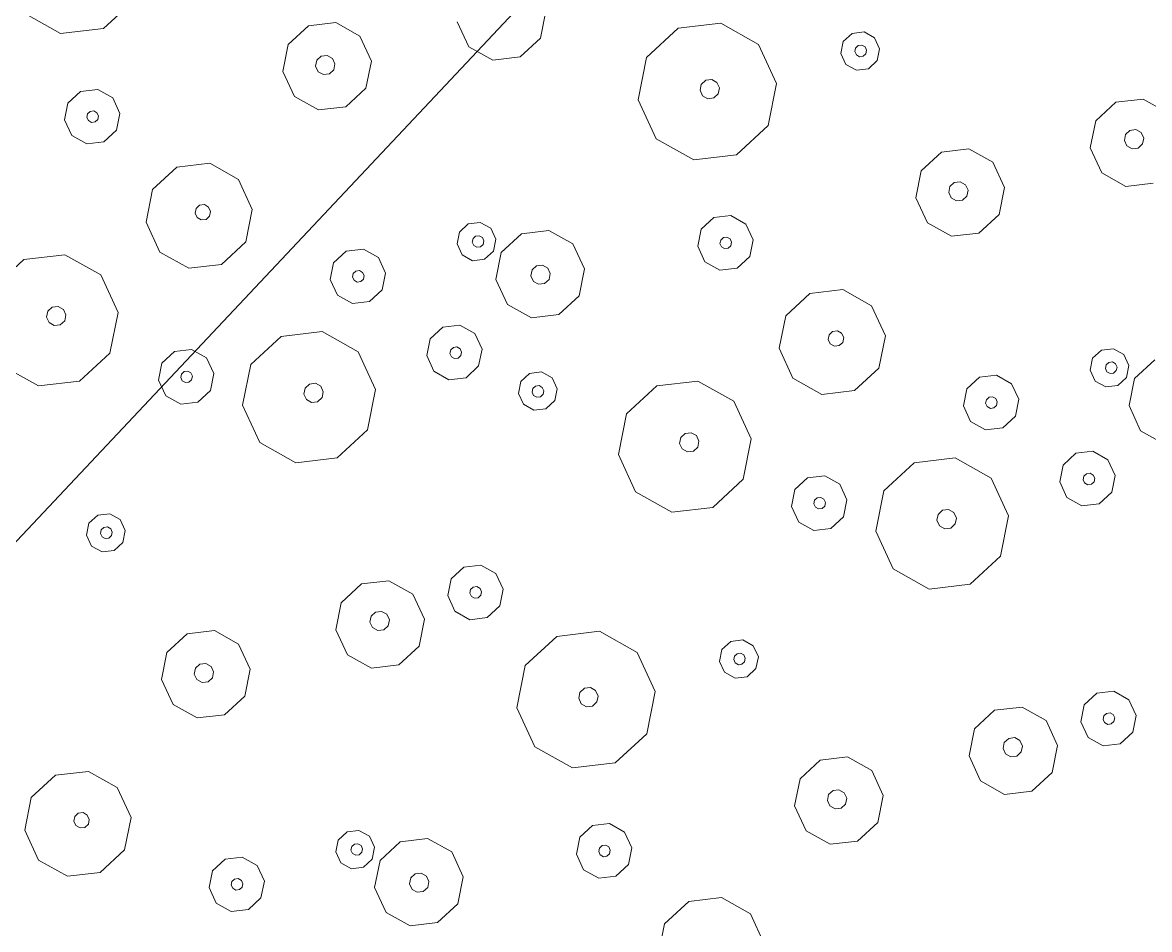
# Model space of a CAD drawing. Header units: metres. Extents: x -2858 to 512, y -1995 to 1252.
# Drawn here: x -456.887 to -453.651, y -180.301 to -177.696 of the extents above; entities that cross this region are included whole.
import ezdxf

# ---------------------------------------------------------------- set-up
doc = ezdxf.new("R2010")
doc.units = ezdxf.units.M
doc.layers.add('Calque commun', color=7, linetype='Continuous')

# ---------------------------------------------------------------- blocks, each defined once
blk = doc.blocks.new('pattern')
at = {"layer": 'Calque commun', "color": 54, "linetype": 'Continuous', "lineweight": 9}
for p, q in [((84.0158, 108.5892), (84.0355, 108.6346)), ((84.0355, 108.6346), (84.0781, 108.6597)), ((84.0781, 108.6597), (84.1273, 108.655)), ((84.1273, 108.655), (84.1644, 108.6223)), ((84.1644, 108.6223), (84.1751, 108.574)), ((84.0266, 108.541), (84.0158, 108.5892)), ((84.078, 108.5841), (84.0822, 108.5936)), ((84.0803, 108.574), (84.078, 108.5841)), ((84.0881, 108.5671), (84.0803, 108.574)), ((84.0822, 108.5936), (84.0911, 108.5989)), ((84.0911, 108.5989), (84.1015, 108.5979)), ((84.1074, 108.5714), (84.0984, 108.5661)), ((84.1015, 108.5979), (84.1092, 108.591)), ((84.1115, 108.5809), (84.1074, 108.5714)), ((84.1092, 108.591), (84.1115, 108.5809)), ((84.1751, 108.574), (84.1555, 108.5287)), ((84.0637, 108.5082), (84.0266, 108.541)), ((84.0984, 108.5661), (84.0881, 108.5671)), ((84.2506, 108.5242), (84.3187, 108.5644)), ((84.3187, 108.5644), (84.3974, 108.5569)), ((84.3974, 108.5569), (84.4567, 108.5046)), ((84.1129, 108.5035), (84.0637, 108.5082)), ((84.1555, 108.5287), (84.1129, 108.5035)), ((84.2191, 108.4516), (84.2506, 108.5242)), ((84.4567, 108.5046), (84.4739, 108.4274)), ((84.2363, 108.3744), (84.2191, 108.4516)), ((84.3121, 108.4343), (84.319, 108.4501)), ((84.319, 108.4501), (84.3339, 108.4589)), ((84.3339, 108.4589), (84.3511, 108.4573)), ((84.3511, 108.4573), (84.3641, 108.4459)), ((84.3641, 108.4459), (84.3678, 108.429)), ((84.3159, 108.4174), (84.3121, 108.4343)), ((84.3288, 108.4059), (84.3159, 108.4174)), ((84.361, 108.4131), (84.3461, 108.4043)), ((84.3678, 108.429), (84.361, 108.4131)), ((84.4739, 108.4274), (84.4425, 108.3548)), ((84.3461, 108.4043), (84.3288, 108.4059)), ((84.2956, 108.3221), (84.2363, 108.3744)), ((84.4425, 108.3548), (84.3744, 108.3146)), ((84.3744, 108.3146), (84.2956, 108.3221)), ((84.6911, 108.2467), (84.7593, 108.2869)), ((84.7593, 108.2869), (84.838, 108.2794)), ((84.838, 108.2794), (84.8973, 108.227)), ((84.6597, 108.1741), (84.6911, 108.2467)), ((85.199, 108.1892), (85.2368, 108.2763)), ((84.8973, 108.227), (84.9145, 108.1498)), ((84.767, 108.1741), (84.7819, 108.1829)), ((84.7819, 108.1829), (84.7991, 108.1813)), ((85.2197, 108.0965), (85.199, 108.1892)), ((83.4007, 108.1759), (83.418, 108.0987)), ((83.5623, 108.1299), (83.6049, 108.155)), ((83.6049, 108.155), (83.6541, 108.1503)), ((83.6541, 108.1503), (83.6912, 108.1176)), ((84.6769, 108.0969), (84.6597, 108.1741)), ((84.7601, 108.1582), (84.767, 108.1741)), ((84.7639, 108.1413), (84.7601, 108.1582)), ((84.7991, 108.1813), (84.8121, 108.1698)), ((84.8158, 108.1529), (84.809, 108.137)), ((84.8121, 108.1698), (84.8158, 108.1529)), ((84.9145, 108.1498), (84.8831, 108.0772)), ((83.5426, 108.0845), (83.5623, 108.1299)), ((83.6912, 108.1176), (83.7019, 108.0693)), ((84.7768, 108.1299), (84.7639, 108.1413)), ((84.7941, 108.1282), (84.7768, 108.1299)), ((84.809, 108.137), (84.7941, 108.1282)), ((83.418, 108.0987), (83.3865, 108.0261)), ((83.5534, 108.0363), (83.5426, 108.0845)), ((83.6035, 108.0823), (83.6077, 108.0918)), ((83.6077, 108.0918), (83.6166, 108.0971)), ((83.6166, 108.0971), (83.6269, 108.0961)), ((83.6269, 108.0961), (83.6347, 108.0893)), ((83.6347, 108.0893), (83.637, 108.0791)), ((84.7362, 108.0445), (84.6769, 108.0969)), ((85.2908, 108.0337), (85.2197, 108.0965)), ((83.6058, 108.0722), (83.6035, 108.0823)), ((83.6136, 108.0653), (83.6058, 108.0722)), ((83.6239, 108.0643), (83.6136, 108.0653)), ((83.6329, 108.0696), (83.6239, 108.0643)), ((83.637, 108.0791), (83.6329, 108.0696)), ((83.7019, 108.0693), (83.6822, 108.024)), ((84.8831, 108.0772), (84.8149, 108.037)), ((85.4671, 108.0729), (85.3853, 108.0247)), ((83.3865, 108.0261), (83.3184, 107.9859)), ((83.5904, 108.0035), (83.5534, 108.0363)), ((83.6822, 108.024), (83.6397, 107.9988)), ((83.8527, 107.9791), (83.9549, 108.0394)), ((83.9549, 108.0394), (84.073, 108.0282)), ((84.073, 108.0282), (84.1619, 107.9496)), ((84.8149, 108.037), (84.7362, 108.0445)), ((85.3853, 108.0247), (85.2908, 108.0337)), ((83.3184, 107.9859), (83.2396, 107.9934)), ((83.6397, 107.9988), (83.5904, 108.0035)), ((83.3009, 107.949), (83.3307, 107.9666)), ((83.3307, 107.9666), (83.3652, 107.9633)), ((83.3652, 107.9633), (83.3911, 107.9404)), ((83.8055, 107.8702), (83.8527, 107.9791)), ((83.2871, 107.9173), (83.3009, 107.949)), ((83.3228, 107.9169), (83.3269, 107.9264)), ((83.3269, 107.9264), (83.3359, 107.9317)), ((83.3359, 107.9317), (83.3462, 107.9307)), ((83.3462, 107.9307), (83.354, 107.9239)), ((83.354, 107.9239), (83.3562, 107.9137)), ((83.3911, 107.9404), (83.3986, 107.9067)), ((84.1619, 107.9496), (84.1878, 107.8338)), ((83.2947, 107.8835), (83.2871, 107.9173)), ((83.325, 107.9068), (83.3228, 107.9169)), ((83.3328, 107.8999), (83.325, 107.9068)), ((83.3432, 107.8989), (83.3328, 107.8999)), ((83.3521, 107.9042), (83.3432, 107.8989)), ((83.3562, 107.9137), (83.3521, 107.9042)), ((83.3986, 107.9067), (83.3849, 107.8749)), ((83.3206, 107.8606), (83.2947, 107.8835)), ((83.3551, 107.8573), (83.3206, 107.8606)), ((83.3849, 107.8749), (83.3551, 107.8573)), ((83.8313, 107.7544), (83.8055, 107.8702)), ((83.9508, 107.856), (83.9576, 107.8719)), ((83.9576, 107.8719), (83.9725, 107.8807)), ((83.9725, 107.8807), (83.9898, 107.879)), ((83.9898, 107.879), (84.0028, 107.8676)), ((84.0028, 107.8676), (84.0065, 107.8507)), ((83.9545, 107.8391), (83.9508, 107.856)), ((83.9675, 107.8277), (83.9545, 107.8391)), ((83.9847, 107.826), (83.9675, 107.8277)), ((83.9996, 107.8348), (83.9847, 107.826)), ((84.0065, 107.8507), (83.9996, 107.8348)), ((84.1878, 107.8338), (84.1405, 107.7249)), ((85.2847, 107.809), (85.3272, 107.8341)), ((85.3272, 107.8341), (85.3765, 107.8294)), ((85.3765, 107.8294), (85.4135, 107.7967)), ((83.5842, 107.778), (83.6268, 107.8032)), ((83.6268, 107.8032), (83.676, 107.7985)), ((83.676, 107.7985), (83.7131, 107.7658)), ((85.265, 107.7636), (85.2847, 107.809)), ((85.4135, 107.7967), (85.4243, 107.7484)), ((83.5646, 107.7327), (83.5842, 107.778)), ((83.7131, 107.7658), (83.7238, 107.7175)), ((85.2757, 107.7153), (85.265, 107.7636)), ((85.3272, 107.7585), (85.3313, 107.768)), ((85.3313, 107.768), (85.3403, 107.7733)), ((85.3403, 107.7733), (85.3506, 107.7723)), ((85.3506, 107.7723), (85.3584, 107.7654)), ((85.3584, 107.7654), (85.3606, 107.7553)), ((83.5753, 107.6844), (83.5646, 107.7327)), ((83.6268, 107.7275), (83.6309, 107.7371)), ((83.6309, 107.7371), (83.6398, 107.7423)), ((83.6398, 107.7423), (83.6502, 107.7414)), ((83.6502, 107.7414), (83.6579, 107.7345)), ((83.6579, 107.7345), (83.6602, 107.7244)), ((83.9202, 107.6758), (83.8313, 107.7544)), ((84.6339, 107.7141), (84.6637, 107.7317)), ((84.6637, 107.7317), (84.6982, 107.7284)), ((84.6982, 107.7284), (84.7241, 107.7055)), ((85.3294, 107.7484), (85.3272, 107.7585)), ((85.3372, 107.7415), (85.3294, 107.7484)), ((85.3476, 107.7405), (85.3372, 107.7415)), ((85.3565, 107.7458), (85.3476, 107.7405)), ((85.3606, 107.7553), (85.3565, 107.7458)), ((85.4243, 107.7484), (85.4046, 107.7031)), ((83.629, 107.7174), (83.6268, 107.7275)), ((83.6368, 107.7105), (83.629, 107.7174)), ((83.6471, 107.7096), (83.6368, 107.7105)), ((83.6561, 107.7148), (83.6471, 107.7096)), ((83.6602, 107.7244), (83.6561, 107.7148)), ((83.7238, 107.7175), (83.7042, 107.6721)), ((84.1405, 107.7249), (84.0384, 107.6646)), ((84.6201, 107.6824), (84.6339, 107.7141)), ((84.7241, 107.7055), (84.7316, 107.6718)), ((85.3128, 107.6826), (85.2757, 107.7153)), ((85.4046, 107.7031), (85.362, 107.6779)), ((83.6124, 107.6517), (83.5753, 107.6844)), ((83.7042, 107.6721), (83.6616, 107.647)), ((84.0384, 107.6646), (83.9202, 107.6758)), ((84.6277, 107.6486), (84.6201, 107.6824)), ((84.6579, 107.6795), (84.6621, 107.689)), ((84.6602, 107.6694), (84.6579, 107.6795)), ((84.668, 107.6625), (84.6602, 107.6694)), ((84.6621, 107.689), (84.671, 107.6943)), ((84.671, 107.6943), (84.6813, 107.6933)), ((84.6872, 107.6668), (84.6783, 107.6615)), ((84.6813, 107.6933), (84.6891, 107.6865)), ((84.6914, 107.6763), (84.6872, 107.6668)), ((84.6891, 107.6865), (84.6914, 107.6763)), ((84.7316, 107.6718), (84.7179, 107.64)), ((85.362, 107.6779), (85.3128, 107.6826)), ((82.8643, 107.6517), (82.9236, 107.5994)), ((83.6616, 107.647), (83.6124, 107.6517)), ((84.6536, 107.6257), (84.6277, 107.6486)), ((84.6783, 107.6615), (84.668, 107.6625)), ((84.7179, 107.64), (84.6881, 107.6224)), ((82.9236, 107.5994), (82.9408, 107.5222)), ((84.1089, 107.5577), (84.1285, 107.6031)), ((84.1285, 107.6031), (84.1711, 107.6282)), ((84.1711, 107.6282), (84.2203, 107.6235)), ((84.2203, 107.6235), (84.2574, 107.5908)), ((84.6881, 107.6224), (84.6536, 107.6257)), ((84.9056, 107.5598), (85.0121, 107.6226)), ((85.0121, 107.6226), (85.1351, 107.6109)), ((85.1351, 107.6109), (85.2278, 107.5291)), ((84.1752, 107.5621), (84.1841, 107.5674)), ((84.1841, 107.5674), (84.1945, 107.5664)), ((84.2574, 107.5908), (84.2682, 107.5425)), ((82.7031, 107.4692), (82.6859, 107.5464)), ((82.7789, 107.5291), (82.7858, 107.545)), ((82.7858, 107.545), (82.8007, 107.5537)), ((82.8007, 107.5537), (82.8179, 107.5521)), ((82.8179, 107.5521), (82.8309, 107.5407)), ((82.8309, 107.5407), (82.8347, 107.5238)), ((84.1196, 107.5094), (84.1089, 107.5577)), ((84.1711, 107.5526), (84.1752, 107.5621)), ((84.1733, 107.5424), (84.1711, 107.5526)), ((84.1811, 107.5356), (84.1733, 107.5424)), ((84.1914, 107.5346), (84.1811, 107.5356)), ((84.2004, 107.5399), (84.1914, 107.5346)), ((84.1945, 107.5664), (84.2023, 107.5595)), ((84.2045, 107.5494), (84.2004, 107.5399)), ((84.2023, 107.5595), (84.2045, 107.5494)), ((84.2682, 107.5425), (84.2485, 107.4972)), ((84.8565, 107.4464), (84.9056, 107.5598)), ((85.6702, 107.5043), (85.7384, 107.5446)), ((85.7384, 107.5446), (85.8171, 107.5371)), ((85.8171, 107.5371), (85.8764, 107.4847)), ((82.7827, 107.5122), (82.7789, 107.5291)), ((82.7957, 107.5007), (82.7827, 107.5122)), ((82.8278, 107.5079), (82.8129, 107.4991)), ((82.8347, 107.5238), (82.8278, 107.5079)), ((82.9408, 107.5222), (82.9093, 107.4496)), ((84.1567, 107.4767), (84.1196, 107.5094)), ((85.2278, 107.5291), (85.2546, 107.4084)), ((85.6388, 107.4318), (85.6702, 107.5043)), ((82.8129, 107.4991), (82.7957, 107.5007)), ((84.2059, 107.472), (84.1567, 107.4767)), ((84.2485, 107.4972), (84.2059, 107.472)), ((85.8764, 107.4847), (85.8936, 107.4075)), ((82.7624, 107.4169), (82.7031, 107.4692)), ((82.9093, 107.4496), (82.8412, 107.4094)), ((84.8833, 107.3257), (84.8565, 107.4464)), ((85.0177, 107.4306), (85.0246, 107.4465)), ((85.0246, 107.4465), (85.0395, 107.4553)), ((85.0395, 107.4553), (85.0567, 107.4537)), ((85.0567, 107.4537), (85.0696, 107.4422)), ((85.0696, 107.4422), (85.0734, 107.4253)), ((85.739, 107.4241), (85.7459, 107.44)), ((85.7459, 107.44), (85.7608, 107.4488)), ((85.7608, 107.4488), (85.778, 107.4471)), ((85.778, 107.4471), (85.791, 107.4357)), ((82.8412, 107.4094), (82.7624, 107.4169)), ((83.7036, 107.3711), (83.7853, 107.4193)), ((83.7853, 107.4193), (83.8799, 107.4103)), ((83.8799, 107.4103), (83.951, 107.3475)), ((85.0214, 107.4138), (85.0177, 107.4306)), ((85.0344, 107.4023), (85.0214, 107.4138)), ((85.0665, 107.4095), (85.0516, 107.4007)), ((85.0734, 107.4253), (85.0665, 107.4095)), ((85.2546, 107.4084), (85.2055, 107.295)), ((85.656, 107.3546), (85.6388, 107.4318)), ((85.7428, 107.4072), (85.739, 107.4241)), ((85.7557, 107.3957), (85.7428, 107.4072)), ((85.7948, 107.4188), (85.7879, 107.4029)), ((85.791, 107.4357), (85.7948, 107.4188)), ((85.8936, 107.4075), (85.8622, 107.3349)), ((83.158, 107.3415), (83.2261, 107.3817)), ((83.2261, 107.3817), (83.3048, 107.3742)), ((83.3048, 107.3742), (83.3642, 107.3218)), ((85.0516, 107.4007), (85.0344, 107.4023)), ((85.773, 107.3941), (85.7557, 107.3957)), ((85.7879, 107.4029), (85.773, 107.3941)), ((83.1265, 107.2689), (83.158, 107.3415)), ((83.6658, 107.284), (83.7036, 107.3711)), ((83.951, 107.3475), (83.9717, 107.2548)), ((84.1811, 107.2811), (84.2833, 107.3415)), ((84.2833, 107.3415), (84.4015, 107.3302)), ((85.7153, 107.3022), (85.656, 107.3546)), ((83.3642, 107.3218), (83.3813, 107.2446)), ((84.4015, 107.3302), (84.4904, 107.2517)), ((84.976, 107.2439), (84.8833, 107.3257)), ((85.8622, 107.3349), (85.794, 107.2947)), ((83.2338, 107.2689), (83.2487, 107.2777)), ((83.2487, 107.2777), (83.2659, 107.2761)), ((83.2659, 107.2761), (83.2789, 107.2646)), ((83.6865, 107.1913), (83.6658, 107.284)), ((83.7821, 107.2726), (83.7876, 107.2853)), ((83.7876, 107.2853), (83.7995, 107.2924)), ((83.7995, 107.2924), (83.8133, 107.291)), ((83.8133, 107.291), (83.8237, 107.2819)), ((83.8237, 107.2819), (83.8267, 107.2684)), ((84.1339, 107.1723), (84.1811, 107.2811)), ((85.2055, 107.295), (85.099, 107.2322)), ((85.794, 107.2947), (85.7153, 107.3022)), ((85.7766, 107.2579), (85.8064, 107.2755)), ((85.8064, 107.2755), (85.8408, 107.2722)), ((83.1437, 107.1917), (83.1265, 107.2689)), ((83.2269, 107.253), (83.2338, 107.2689)), ((83.2307, 107.2361), (83.2269, 107.253)), ((83.2827, 107.2477), (83.2758, 107.2318)), ((83.2789, 107.2646), (83.2827, 107.2477)), ((83.3813, 107.2446), (83.3499, 107.172)), ((83.7851, 107.2591), (83.7821, 107.2726)), ((83.7955, 107.2499), (83.7851, 107.2591)), ((83.8092, 107.2486), (83.7955, 107.2499)), ((83.8212, 107.2557), (83.8092, 107.2486)), ((83.8267, 107.2684), (83.8212, 107.2557)), ((83.9717, 107.2548), (83.9339, 107.1677)), ((84.4904, 107.2517), (84.5162, 107.1359)), ((85.099, 107.2322), (84.976, 107.2439)), ((85.7628, 107.2261), (85.7766, 107.2579)), ((85.8408, 107.2722), (85.8668, 107.2493)), ((85.8668, 107.2493), (85.8743, 107.2155)), ((83.2437, 107.2247), (83.2307, 107.2361)), ((83.2609, 107.223), (83.2437, 107.2247)), ((83.2758, 107.2318), (83.2609, 107.223)), ((85.7703, 107.1923), (85.7628, 107.2261)), ((85.7985, 107.2257), (85.8026, 107.2353)), ((85.8007, 107.2156), (85.7985, 107.2257)), ((85.8085, 107.2087), (85.8007, 107.2156)), ((85.8026, 107.2353), (85.8115, 107.2406)), ((85.8115, 107.2406), (85.8219, 107.2396)), ((85.8278, 107.213), (85.8188, 107.2078)), ((85.8219, 107.2396), (85.8297, 107.2327)), ((85.8319, 107.2226), (85.8278, 107.213)), ((85.8297, 107.2327), (85.8319, 107.2226)), ((85.8743, 107.2155), (85.8605, 107.1837)), ((83.203, 107.1393), (83.1437, 107.1917)), ((83.7576, 107.1285), (83.6865, 107.1913)), ((84.2861, 107.1739), (84.301, 107.1827)), ((84.301, 107.1827), (84.3182, 107.1811)), ((84.3182, 107.1811), (84.3312, 107.1696)), ((85.7963, 107.1694), (85.7703, 107.1923)), ((85.8188, 107.2078), (85.8085, 107.2087)), ((85.8605, 107.1837), (85.8307, 107.1662)), ((83.3499, 107.172), (83.2818, 107.1318)), ((83.9339, 107.1677), (83.8521, 107.1195)), ((84.1597, 107.0564), (84.1339, 107.1723)), ((84.2792, 107.1581), (84.2861, 107.1739)), ((84.283, 107.1412), (84.2792, 107.1581)), ((84.335, 107.1527), (84.3281, 107.1369)), ((84.3312, 107.1696), (84.335, 107.1527)), ((85.8307, 107.1662), (85.7963, 107.1694)), ((83.2818, 107.1318), (83.203, 107.1393)), ((83.8521, 107.1195), (83.7576, 107.1285)), ((84.296, 107.1297), (84.283, 107.1412)), ((84.3132, 107.1281), (84.296, 107.1297)), ((84.3281, 107.1369), (84.3132, 107.1281)), ((84.5162, 107.1359), (84.469, 107.027)), ((86.0402, 107.0415), (86.0599, 107.0869)), ((86.0599, 107.0869), (86.1025, 107.112)), ((86.1025, 107.112), (86.1517, 107.1073)), ((86.1517, 107.1073), (86.1888, 107.0746)), ((84.2487, 106.9779), (84.1597, 107.0564)), ((84.978, 107.0382), (85.0206, 107.0634)), ((85.0206, 107.0634), (85.0698, 107.0587)), ((85.0698, 107.0587), (85.1069, 107.0259)), ((86.1066, 107.0459), (86.1155, 107.0512)), ((86.1155, 107.0512), (86.1258, 107.0502)), ((86.1258, 107.0502), (86.1336, 107.0433)), ((86.1888, 107.0746), (86.1995, 107.0263)), ((84.469, 107.027), (84.3668, 106.9667)), ((84.9583, 106.9929), (84.978, 107.0382)), ((85.1069, 107.0259), (85.1176, 106.9777)), ((86.051, 106.9932), (86.0402, 107.0415)), ((86.1024, 107.0364), (86.1066, 107.0459)), ((86.1047, 107.0263), (86.1024, 107.0364)), ((86.1125, 107.0194), (86.1047, 107.0263)), ((86.1228, 107.0184), (86.1125, 107.0194)), ((86.1317, 107.0237), (86.1228, 107.0184)), ((86.1359, 107.0332), (86.1317, 107.0237)), ((86.1336, 107.0433), (86.1359, 107.0332)), ((86.1995, 107.0263), (86.1798, 106.981)), ((84.9691, 106.9446), (84.9583, 106.9929)), ((85.0205, 106.9877), (85.0247, 106.9973)), ((85.0228, 106.9776), (85.0205, 106.9877)), ((85.0247, 106.9973), (85.0336, 107.0025)), ((85.0336, 107.0025), (85.044, 107.0016)), ((85.044, 107.0016), (85.0517, 106.9947)), ((85.054, 106.9846), (85.0499, 106.975)), ((85.0517, 106.9947), (85.054, 106.9846)), ((86.0881, 106.9605), (86.051, 106.9932)), ((84.3668, 106.9667), (84.2487, 106.9779)), ((85.0306, 106.9707), (85.0228, 106.9776)), ((85.0409, 106.9697), (85.0306, 106.9707)), ((85.0499, 106.975), (85.0409, 106.9697)), ((85.1176, 106.9777), (85.098, 106.9323)), ((85.1931, 106.9279), (85.2612, 106.9681)), ((85.2612, 106.9681), (85.34, 106.9606)), ((85.34, 106.9606), (85.3992, 106.9082)), ((86.1373, 106.9558), (86.0881, 106.9605)), ((86.1798, 106.981), (86.1373, 106.9558)), ((83.7515, 106.9038), (83.7941, 106.9289)), ((83.7941, 106.9289), (83.8433, 106.9242)), ((83.8433, 106.9242), (83.8803, 106.8915)), ((85.0062, 106.9119), (84.9691, 106.9446)), ((85.098, 106.9323), (85.0554, 106.9072)), ((85.1616, 106.8553), (85.1931, 106.9279)), ((83.7318, 106.8584), (83.7515, 106.9038)), ((83.8803, 106.8915), (83.8911, 106.8432)), ((85.0554, 106.9072), (85.0062, 106.9119)), ((85.3992, 106.9082), (85.4165, 106.831)), ((83.7426, 106.8102), (83.7318, 106.8584)), ((83.794, 106.8533), (83.7981, 106.8628)), ((83.7981, 106.8628), (83.8071, 106.8681)), ((83.8071, 106.8681), (83.8174, 106.8671)), ((83.8174, 106.8671), (83.8252, 106.8602)), ((83.8252, 106.8602), (83.8275, 106.8501)), ((85.1788, 106.7781), (85.1616, 106.8553)), ((85.2615, 106.8538), (85.2764, 106.8626)), ((85.2764, 106.8626), (85.2936, 106.8609)), ((85.2936, 106.8609), (85.3066, 106.8495)), ((83.1007, 106.8089), (83.1305, 106.8265)), ((83.1305, 106.8265), (83.165, 106.8232)), ((83.165, 106.8232), (83.1909, 106.8003)), ((83.7963, 106.8432), (83.794, 106.8533)), ((83.8041, 106.8363), (83.7963, 106.8432)), ((83.8144, 106.8353), (83.8041, 106.8363)), ((83.8233, 106.8406), (83.8144, 106.8353)), ((83.8275, 106.8501), (83.8233, 106.8406)), ((83.8911, 106.8432), (83.8714, 106.7979)), ((85.2546, 106.8379), (85.2615, 106.8538)), ((85.2584, 106.821), (85.2546, 106.8379)), ((85.3103, 106.8326), (85.3035, 106.8167)), ((85.3066, 106.8495), (85.3103, 106.8326)), ((85.4165, 106.831), (85.385, 106.7584)), ((83.087, 106.7772), (83.1007, 106.8089)), ((83.1909, 106.8003), (83.1985, 106.7666)), ((83.7796, 106.7774), (83.7426, 106.8102)), ((83.8714, 106.7979), (83.8289, 106.7727)), ((85.2713, 106.8096), (85.2584, 106.821)), ((85.2886, 106.8079), (85.2713, 106.8096)), ((85.3035, 106.8167), (85.2886, 106.8079)), ((83.0945, 106.7434), (83.087, 106.7772)), ((83.1247, 106.7743), (83.1289, 106.7839)), ((83.127, 106.7642), (83.1247, 106.7743)), ((83.1348, 106.7573), (83.127, 106.7642)), ((83.1289, 106.7839), (83.1378, 106.7891)), ((83.1378, 106.7891), (83.1482, 106.7881)), ((83.1541, 106.7616), (83.1451, 106.7563)), ((83.1482, 106.7881), (83.1559, 106.7813)), ((83.1582, 106.7711), (83.1541, 106.7616)), ((83.1559, 106.7813), (83.1582, 106.7711)), ((83.1985, 106.7666), (83.1847, 106.7348)), ((83.8289, 106.7727), (83.7796, 106.7774)), ((84.432, 106.7384), (84.4458, 106.7702)), ((84.4458, 106.7702), (84.4756, 106.7878)), ((84.4756, 106.7878), (84.5101, 106.7845)), ((84.5101, 106.7845), (84.536, 106.7616)), ((84.536, 106.7616), (84.5435, 106.7278)), ((85.2381, 106.7257), (85.1788, 106.7781)), ((85.385, 106.7584), (85.3169, 106.7182)), ((83.1204, 106.7205), (83.0945, 106.7434)), ((83.1451, 106.7563), (83.1348, 106.7573)), ((83.1847, 106.7348), (83.1549, 106.7172)), ((84.4396, 106.7047), (84.432, 106.7384)), ((84.4715, 106.7357), (84.4756, 106.7452)), ((84.4737, 106.7256), (84.4715, 106.7357)), ((84.4815, 106.7187), (84.4737, 106.7256)), ((84.4756, 106.7452), (84.4846, 106.7505)), ((84.4846, 106.7505), (84.4949, 106.7495)), ((84.4949, 106.7495), (84.5027, 106.7426)), ((84.5049, 106.7325), (84.5008, 106.723)), ((84.5027, 106.7426), (84.5049, 106.7325)), ((84.5435, 106.7278), (84.5298, 106.6961)), ((85.3169, 106.7182), (85.2381, 106.7257)), ((86.1793, 106.6799), (86.261, 106.7282)), ((86.261, 106.7282), (86.3555, 106.7192)), ((83.1549, 106.7172), (83.1204, 106.7205)), ((83.3725, 106.6546), (83.4789, 106.7174)), ((83.4789, 106.7174), (83.6019, 106.7057)), ((83.6019, 106.7057), (83.6946, 106.6239)), ((84.4655, 106.6818), (84.4396, 106.7047)), ((84.4919, 106.7177), (84.4815, 106.7187)), ((84.5008, 106.723), (84.4919, 106.7177)), ((84.5298, 106.6961), (84.5, 106.6785)), ((86.3555, 106.7192), (86.4267, 106.6563)), ((84.5, 106.6785), (84.4655, 106.6818)), ((85.6336, 106.6503), (85.7018, 106.6905)), ((85.7018, 106.6905), (85.7805, 106.683)), ((85.7805, 106.683), (85.8398, 106.6306)), ((86.1415, 106.5928), (86.1793, 106.6799)), ((83.3233, 106.5412), (83.3725, 106.6546)), ((84.1371, 106.5992), (84.2052, 106.6394)), ((84.2052, 106.6394), (84.284, 106.6319)), ((84.284, 106.6319), (84.3433, 106.5795)), ((85.6022, 106.5777), (85.6336, 106.6503)), ((85.8398, 106.6306), (85.857, 106.5534)), ((86.4267, 106.6563), (86.4473, 106.5637)), ((83.6946, 106.6239), (83.7215, 106.5032)), ((84.1056, 106.5266), (84.1371, 106.5992)), ((86.2632, 106.5941), (86.2752, 106.6012)), ((86.2752, 106.6012), (86.2889, 106.5999)), ((86.2889, 106.5999), (86.2993, 106.5907)), ((84.3433, 106.5795), (84.3605, 106.5023)), ((85.6194, 106.5005), (85.6022, 106.5777)), ((85.7026, 106.5619), (85.7095, 106.5777)), ((85.7095, 106.5777), (85.7244, 106.5865)), ((85.7244, 106.5865), (85.7416, 106.5849)), ((85.7416, 106.5849), (85.7546, 106.5734)), ((85.7546, 106.5734), (85.7583, 106.5565)), ((86.1622, 106.5002), (86.1415, 106.5928)), ((86.2577, 106.5815), (86.2632, 106.5941)), ((86.2607, 106.5679), (86.2577, 106.5815)), ((86.2711, 106.5588), (86.2607, 106.5679)), ((86.2968, 106.5645), (86.2849, 106.5575)), ((86.3023, 106.5772), (86.2968, 106.5645)), ((86.2993, 106.5907), (86.3023, 106.5772)), ((86.4473, 106.5637), (86.4096, 106.4766)), ((83.3502, 106.4205), (83.3233, 106.5412)), ((83.4845, 106.5255), (83.4914, 106.5413)), ((83.4914, 106.5413), (83.5063, 106.5501)), ((83.5063, 106.5501), (83.5235, 106.5485)), ((83.5235, 106.5485), (83.5365, 106.537)), ((83.5365, 106.537), (83.5402, 106.5201)), ((84.2058, 106.5189), (84.2127, 106.5348)), ((84.2127, 106.5348), (84.2276, 106.5436)), ((84.2276, 106.5436), (84.2449, 106.5419)), ((84.2449, 106.5419), (84.2578, 106.5305)), ((84.4851, 106.4882), (84.5048, 106.5335)), ((84.5048, 106.5335), (84.5474, 106.5587)), ((84.5474, 106.5587), (84.5966, 106.554)), ((84.5966, 106.554), (84.6337, 106.5212)), ((85.7064, 106.545), (85.7026, 106.5619)), ((85.7193, 106.5335), (85.7064, 106.545)), ((85.7366, 106.5319), (85.7193, 106.5335)), ((85.7515, 106.5407), (85.7366, 106.5319)), ((85.7583, 106.5565), (85.7515, 106.5407)), ((85.857, 106.5534), (85.8256, 106.4809)), ((86.2849, 106.5575), (86.2711, 106.5588)), ((83.4883, 106.5086), (83.4845, 106.5255)), ((83.5012, 106.4971), (83.4883, 106.5086)), ((83.5334, 106.5043), (83.5185, 106.4955)), ((83.5402, 106.5201), (83.5334, 106.5043)), ((83.7215, 106.5032), (83.6723, 106.3898)), ((84.1228, 106.4494), (84.1056, 106.5266)), ((84.2096, 106.502), (84.2058, 106.5189)), ((84.2226, 106.4905), (84.2096, 106.502)), ((84.2616, 106.5136), (84.2547, 106.4977)), ((84.2578, 106.5305), (84.2616, 106.5136)), ((84.3605, 106.5023), (84.329, 106.4297)), ((84.5502, 106.4955), (84.5591, 106.5008)), ((84.5591, 106.5008), (84.5694, 106.4998)), ((84.5694, 106.4998), (84.5772, 106.4929)), ((84.6337, 106.5212), (84.6444, 106.473)), ((85.6787, 106.4481), (85.6194, 106.5005)), ((86.2333, 106.4373), (86.1622, 106.5002)), ((83.5185, 106.4955), (83.5012, 106.4971)), ((84.2398, 106.4889), (84.2226, 106.4905)), ((84.2547, 106.4977), (84.2398, 106.4889)), ((84.4959, 106.4399), (84.4851, 106.4882)), ((84.546, 106.486), (84.5502, 106.4955)), ((84.5483, 106.4758), (84.546, 106.486)), ((84.5561, 106.469), (84.5483, 106.4758)), ((84.5664, 106.468), (84.5561, 106.469)), ((84.5753, 106.4732), (84.5664, 106.468)), ((84.5795, 106.4828), (84.5753, 106.4732)), ((84.5772, 106.4929), (84.5795, 106.4828)), ((84.6444, 106.473), (84.6247, 106.4276)), ((85.8256, 106.4809), (85.7574, 106.4406)), ((86.4096, 106.4766), (86.3278, 106.4283)), ((84.1821, 106.397), (84.1228, 106.4494)), ((84.5329, 106.4072), (84.4959, 106.4399)), ((84.7952, 106.3827), (84.8974, 106.4431)), ((84.8974, 106.4431), (85.0155, 106.4318)), ((85.7574, 106.4406), (85.6787, 106.4481)), ((86.3278, 106.4283), (86.2333, 106.4373)), ((83.4428, 106.3387), (83.3502, 106.4205)), ((84.329, 106.4297), (84.2609, 106.3895)), ((84.5822, 106.4025), (84.5329, 106.4072)), ((84.6247, 106.4276), (84.5822, 106.4025)), ((85.0155, 106.4318), (85.1044, 106.3533)), ((83.6723, 106.3898), (83.5659, 106.327)), ((84.2609, 106.3895), (84.1821, 106.397)), ((84.2434, 106.3527), (84.2732, 106.3703)), ((84.2732, 106.3703), (84.3077, 106.367)), ((84.748, 106.2739), (84.7952, 106.3827)), ((83.5659, 106.327), (83.4428, 106.3387)), ((84.2296, 106.3209), (84.2434, 106.3527)), ((84.3077, 106.367), (84.3336, 106.3441)), ((84.3336, 106.3441), (84.3411, 106.3103)), ((85.1044, 106.3533), (85.1302, 106.2374)), ((84.2372, 106.2871), (84.2296, 106.3209)), ((84.2653, 106.3205), (84.2694, 106.3301)), ((84.2675, 106.3104), (84.2653, 106.3205)), ((84.2753, 106.3035), (84.2675, 106.3104)), ((84.2694, 106.3301), (84.2784, 106.3354)), ((84.2784, 106.3354), (84.2887, 106.3344)), ((84.2946, 106.3078), (84.2857, 106.3026)), ((84.2887, 106.3344), (84.2965, 106.3275)), ((84.2987, 106.3174), (84.2946, 106.3078)), ((84.2965, 106.3275), (84.2987, 106.3174)), ((84.3411, 106.3103), (84.3274, 106.2785)), ((84.2631, 106.2642), (84.2372, 106.2871)), ((84.2857, 106.3026), (84.2753, 106.3035)), ((84.3274, 106.2785), (84.2976, 106.261)), ((84.7738, 106.158), (84.748, 106.2739)), ((84.8933, 106.2596), (84.9001, 106.2755)), ((84.9001, 106.2755), (84.915, 106.2843)), ((84.915, 106.2843), (84.9323, 106.2827)), ((84.9323, 106.2827), (84.9453, 106.2712)), ((84.2976, 106.261), (84.2631, 106.2642)), ((84.897, 106.2428), (84.8933, 106.2596)), ((84.91, 106.2313), (84.897, 106.2428)), ((84.949, 106.2543), (84.9421, 106.2385)), ((84.9453, 106.2712), (84.949, 106.2543)), ((84.9272, 106.2297), (84.91, 106.2313)), ((84.9421, 106.2385), (84.9272, 106.2297)), ((85.1302, 106.2374), (85.083, 106.1286)), ((84.5071, 106.1363), (84.5267, 106.1817)), ((84.5267, 106.1817), (84.5693, 106.2068)), ((84.5693, 106.2068), (84.6185, 106.2021)), ((84.6185, 106.2021), (84.6556, 106.1694)), ((84.5734, 106.1407), (84.5823, 106.146)), ((84.5823, 106.146), (84.5927, 106.145)), ((84.5927, 106.145), (84.6004, 106.1381)), ((84.6556, 106.1694), (84.6663, 106.1211)), ((84.8627, 106.0795), (84.7738, 106.158)), ((84.5178, 106.0881), (84.5071, 106.1363)), ((84.5693, 106.1312), (84.5734, 106.1407)), ((84.5715, 106.1211), (84.5693, 106.1312)), ((84.5793, 106.1142), (84.5715, 106.1211)), ((84.5896, 106.1132), (84.5793, 106.1142)), ((84.5986, 106.1185), (84.5896, 106.1132)), ((84.6027, 106.128), (84.5986, 106.1185)), ((84.6004, 106.1381), (84.6027, 106.128)), ((84.6663, 106.1211), (84.6467, 106.0758)), ((85.083, 106.1286), (84.9809, 106.0682)), ((85.5626, 106.086), (85.5764, 106.1178)), ((85.5764, 106.1178), (85.6062, 106.1354)), ((85.6062, 106.1354), (85.6407, 106.1321)), ((85.6407, 106.1321), (85.6666, 106.1092)), ((84.5549, 106.0553), (84.5178, 106.0881)), ((84.9809, 106.0682), (84.8627, 106.0795)), ((85.5702, 106.0522), (85.5626, 106.086)), ((85.6004, 106.0832), (85.6046, 106.0927)), ((85.6027, 106.073), (85.6004, 106.0832)), ((85.6046, 106.0927), (85.6135, 106.098)), ((85.6135, 106.098), (85.6238, 106.097)), ((85.6238, 106.097), (85.6316, 106.0901)), ((85.6339, 106.08), (85.6297, 106.0704)), ((85.6316, 106.0901), (85.6339, 106.08)), ((85.6666, 106.1092), (85.6741, 106.0754)), ((83.6599, 106.0227), (83.728, 106.0629)), ((83.728, 106.0629), (83.8068, 106.0554)), ((83.8068, 106.0554), (83.8661, 106.003)), ((84.6041, 106.0506), (84.5549, 106.0553)), ((84.6467, 106.0758), (84.6041, 106.0506)), ((85.5961, 106.0293), (85.5702, 106.0522)), ((85.6105, 106.0662), (85.6027, 106.073)), ((85.6208, 106.0652), (85.6105, 106.0662)), ((85.6297, 106.0704), (85.6208, 106.0652)), ((85.6741, 106.0754), (85.6604, 106.0436)), ((85.071, 106.0067), (85.1136, 106.0318)), ((85.1136, 106.0318), (85.1628, 106.0272)), ((85.1628, 106.0272), (85.1999, 105.9944)), ((85.6306, 106.026), (85.5961, 106.0293)), ((85.6604, 106.0436), (85.6306, 106.026)), ((83.8661, 106.003), (83.8833, 105.9258)), ((85.0514, 105.9613), (85.071, 106.0067)), ((85.1999, 105.9944), (85.2106, 105.9462)), ((85.0621, 105.9131), (85.0514, 105.9613)), ((85.1136, 105.9562), (85.1177, 105.9657)), ((85.1158, 105.9461), (85.1136, 105.9562)), ((85.1177, 105.9657), (85.1266, 105.971)), ((85.1266, 105.971), (85.137, 105.97)), ((85.137, 105.97), (85.1448, 105.9632)), ((85.147, 105.953), (85.1429, 105.9435)), ((85.1448, 105.9632), (85.147, 105.953)), ((83.8833, 105.9258), (83.8518, 105.8532)), ((85.1236, 105.9392), (85.1158, 105.9461)), ((85.1339, 105.9382), (85.1236, 105.9392)), ((85.1429, 105.9435), (85.1339, 105.9382)), ((85.2106, 105.9462), (85.191, 105.9008)), ((85.0992, 105.8804), (85.0621, 105.9131)), ((85.191, 105.9008), (85.1484, 105.8757)), ((85.1484, 105.8757), (85.0992, 105.8804)), ((84.6461, 105.7747), (84.7278, 105.823)), ((84.7278, 105.823), (84.8223, 105.814)), ((84.8223, 105.814), (84.8935, 105.7511)), ((84.1005, 105.7451), (84.1686, 105.7853)), ((84.1686, 105.7853), (84.2473, 105.7778)), ((84.2473, 105.7778), (84.3066, 105.7254)), ((84.6083, 105.6876), (84.6461, 105.7747)), ((84.069, 105.6725), (84.1005, 105.7451)), ((84.3066, 105.7254), (84.3238, 105.6482)), ((84.8935, 105.7511), (84.9142, 105.6585)), ((85.1236, 105.6848), (85.2258, 105.7451)), ((85.2258, 105.7451), (85.3439, 105.7339)), ((85.3439, 105.7339), (85.4329, 105.6553)), ((84.7301, 105.689), (84.742, 105.696)), ((84.742, 105.696), (84.7558, 105.6947)), ((84.7558, 105.6947), (84.7662, 105.6855)), ((84.0862, 105.5953), (84.069, 105.6725)), ((84.1694, 105.6567), (84.1763, 105.6725)), ((84.1763, 105.6725), (84.1912, 105.6813)), ((84.1912, 105.6813), (84.2084, 105.6797)), ((84.2084, 105.6797), (84.2214, 105.6682)), ((84.2214, 105.6682), (84.2252, 105.6514)), ((84.629, 105.595), (84.6083, 105.6876)), ((84.7246, 105.6763), (84.7301, 105.689)), ((84.7276, 105.6627), (84.7246, 105.6763)), ((84.738, 105.6536), (84.7276, 105.6627)), ((84.7637, 105.6593), (84.7517, 105.6523)), ((84.7692, 105.672), (84.7637, 105.6593)), ((84.7662, 105.6855), (84.7692, 105.672)), ((84.9142, 105.6585), (84.8764, 105.5714)), ((85.0764, 105.5759), (85.1236, 105.6848)), ((84.1732, 105.6398), (84.1694, 105.6567)), ((84.1862, 105.6283), (84.1732, 105.6398)), ((84.2034, 105.6267), (84.1862, 105.6283)), ((84.2183, 105.6355), (84.2034, 105.6267)), ((84.2252, 105.6514), (84.2183, 105.6355)), ((84.3238, 105.6482), (84.2924, 105.5757)), ((84.7517, 105.6523), (84.738, 105.6536)), ((85.4329, 105.6553), (85.4587, 105.5395)), ((84.1455, 105.5429), (84.0862, 105.5953)), ((84.7001, 105.5321), (84.629, 105.595)), ((84.2924, 105.5757), (84.2243, 105.5354)), ((84.8764, 105.5714), (84.7946, 105.5231)), ((85.1022, 105.4601), (85.0764, 105.5759)), ((85.2217, 105.5617), (85.2286, 105.5776)), ((85.2255, 105.5448), (85.2217, 105.5617)), ((85.2286, 105.5776), (85.2435, 105.5864)), ((85.2435, 105.5864), (85.2607, 105.5847)), ((85.2607, 105.5847), (85.2737, 105.5733)), ((85.2737, 105.5733), (85.2775, 105.5564)), ((84.2243, 105.5354), (84.1455, 105.5429)), ((84.7946, 105.5231), (84.7001, 105.5321)), ((85.2385, 105.5334), (85.2255, 105.5448)), ((85.2557, 105.5317), (85.2385, 105.5334)), ((85.2706, 105.5405), (85.2557, 105.5317)), ((85.2775, 105.5564), (85.2706, 105.5405)), ((85.1912, 105.3816), (85.1022, 105.4601)), ((85.3093, 105.3703), (85.1912, 105.3816)), ((84.6743, 105.2621), (84.694, 105.3074)), ((84.694, 105.3074), (84.7366, 105.3326)), ((84.7366, 105.3326), (84.7858, 105.3279)), ((84.7858, 105.3279), (84.8228, 105.2951)), ((84.7406, 105.2665), (84.7496, 105.2717)), ((84.7496, 105.2717), (84.7599, 105.2707)), ((84.7599, 105.2707), (84.7677, 105.2639)), ((84.8228, 105.2951), (84.8336, 105.2469)), ((84.6851, 105.2138), (84.6743, 105.2621)), ((84.7365, 105.2569), (84.7406, 105.2665)), ((84.7388, 105.2468), (84.7365, 105.2569)), ((84.7466, 105.2399), (84.7388, 105.2468)), ((84.7569, 105.2389), (84.7466, 105.2399)), ((84.7658, 105.2442), (84.7569, 105.2389)), ((84.77, 105.2537), (84.7658, 105.2442)), ((84.7677, 105.2639), (84.77, 105.2537)), ((84.8336, 105.2469), (84.8139, 105.2015)), ((84.7221, 105.1811), (84.6851, 105.2138)), ((84.7714, 105.1764), (84.7221, 105.1811)), ((84.8139, 105.2015), (84.7714, 105.1764)), ((84.4214, 105.1211), (84.5444, 105.1094)), ((84.5444, 105.1094), (84.6371, 105.0275)), ((84.6371, 105.0275), (84.664, 104.9069))]:
    blk.add_line(p, q, dxfattribs=at)
at = {"layer": 'Calque commun', "color": 7, "linetype": 'Continuous', "lineweight": 9}
mesh = blk.add_polyface(dxfattribs=at)
corners = [(70.8497, 113.5412), (53.8349, 19.1692), (74.7282, 106.3237), (76.0435, 113.5984), (74.769, 106.1763), (58.8077, 18.2701), (114.1703, 105.207), (114.1703, 98.5387)]
mesh.append_faces([[corners[k] for k in face] for face in [(3, 4, 6)]], dxfattribs={"vtx0": -1, "vtx1": -1, "color": 7})
mesh.append_faces([[corners[k] for k in face] for face in [(3, 2, 4)]], dxfattribs={"vtx0": -1, "vtx2": -1, "color": 7})
mesh.append_faces([[corners[k] for k in face] for face in [(5, 2, 1)]], dxfattribs={"vtx1": -1, "color": 7})
mesh.append_faces([[corners[k] for k in face] for face in [(0, 1, 2), (3, 0, 2)]], dxfattribs={"vtx1": -1, "vtx2": -1, "color": 7})
mesh.append_faces([[corners[k] for k in face] for face in [(4, 7, 6)]], dxfattribs={"vtx2": -1, "color": 7})

msp = doc.modelspace()

# ---------------------------------------------------------------- block references
at = {"layer": 'Calque commun', "color": 0, "linetype": 'ByBlock', "lineweight": -2, "rotation": 228.1617603435354}
msp.add_blockref('pattern', (-478.5712, -44.6144), dxfattribs=at)

doc.saveas('drawing.dxf')
